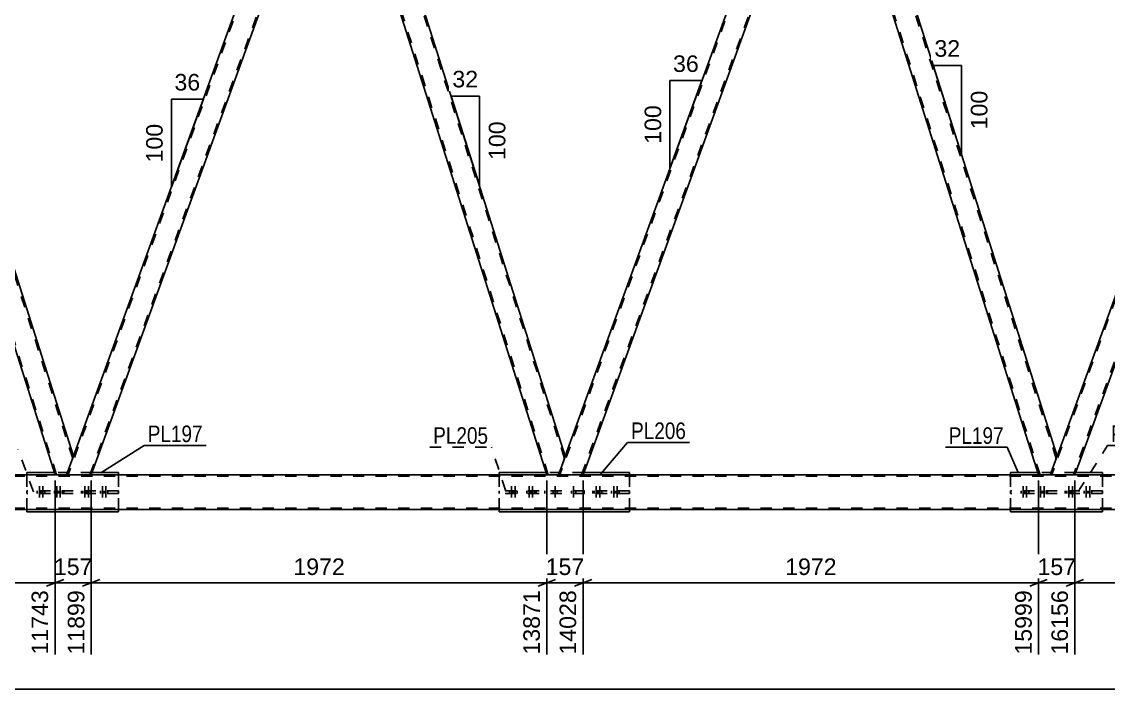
# Model space of a CAD drawing. Header units: millimetres. Extents: x -132 to 709, y -396 to 198.
# Drawn here: x 365 to 553.1, y -159.1 to -43.6 of the extents above; entities that cross this region are included whole.
import ezdxf

# ---------------------------------------------------------------- set-up
doc = ezdxf.new("R2010")
doc.units = ezdxf.units.MM
doc.linetypes.add('DXK_LINE_DOT2', pattern=[3.9198, 1.9599, -1.9599])
doc.styles.add('Arial', font='arial.ttf', dxfattribs={"height": 0.2})
doc.styles.add('Arial Narrow', font='ARIALN.TTF', dxfattribs={"height": 0.2})

# ---------------------------------------------------------------- blocks, each defined once
blk = doc.blocks.new('Part-203774460-4685 - 4555')
at = {"color": 7, "linetype": 'DXK_LINE_DOT2'}
for p, q in [((612.43, -122.24), (-67.33, -122.24)), ((612.43, -122), (-53.98, -122)), ((612.43, -127.76), (-67.33, -127.76))]:
    blk.add_line(p, q, dxfattribs=at)
at = {"color": 2, "linetype": 'Continuous'}
for p, q in [((608.43, -122), (-47.6, -122)), ((608.43, -128), (-67.33, -128))]:
    blk.add_line(p, q, dxfattribs=at)
blk = doc.blocks.new('Bolt-203774460-4718 - 4555')
at = {"color": 1, "linetype": 'DXK_LINE_DOT2'}
for p, q in [((464.43, -123.96), (464.43, -126.96)), ((465.03, -123.96), (465.03, -126.96)), ((467.45, -123.96), (467.45, -126.96)), ((468.05, -123.96), (468.05, -126.96)), ((464.07, -124.76), (464.07, -125.24)), ((464.67, -124.76), (464.67, -125.24)), ((464.79, -124.76), (464.79, -125.24)), ((465.39, -124.76), (465.39, -125.24)), ((467.09, -124.76), (467.09, -125.24)), ((467.69, -124.76), (467.69, -125.24)), ((467.81, -124.76), (467.81, -125.24)), ((468.41, -124.76), (468.41, -125.24))]:
    blk.add_line(p, q, dxfattribs=at)
blk = doc.blocks.new('Part-203774460-4723 - 4555')
at = {"color": 7, "linetype": 'DXK_LINE_DOT2'}
for p, q in [((470.21, -124.76), (447.61, -124.76)), ((447.61, -124.76), (447.61, -125.24)), ((470.21, -125.24), (447.61, -125.24)), ((454.02, -124.76), (454.02, -125.24)), ((455.51, -125.24), (455.51, -124.76)), ((462.31, -125.24), (462.31, -124.76)), ((463.81, -125.24), (463.81, -124.76)), ((470.21, -124.76), (470.21, -125.24))]:
    blk.add_line(p, q, dxfattribs=at)
blk = doc.blocks.new('Bolt-203774460-5107 - 4555')
at = {"color": 1, "linetype": 'DXK_LINE_DOT2'}
for p, q in [((375.92, -123.96), (375.92, -126.96)), ((376.53, -123.96), (376.53, -126.96)), ((378.94, -123.96), (378.94, -126.96)), ((379.54, -123.96), (379.54, -126.96)), ((375.56, -124.76), (375.56, -125.24)), ((376.17, -124.76), (376.17, -125.24)), ((376.28, -124.76), (376.28, -125.24)), ((376.89, -124.76), (376.89, -125.24)), ((378.58, -124.76), (378.58, -125.24)), ((379.18, -124.76), (379.18, -125.24)), ((379.3, -124.76), (379.3, -125.24)), ((379.9, -124.76), (379.9, -125.24))]:
    blk.add_line(p, q, dxfattribs=at)
blk = doc.blocks.new('Bolt-203774460-4724 - 4555')
at = {"color": 1, "linetype": 'DXK_LINE_DOT2'}
for p, q in [((546.24, -123.96), (546.24, -126.96)), ((546.86, -123.96), (546.86, -126.96)), ((549.25, -123.96), (549.25, -126.96)), ((549.87, -123.96), (549.87, -126.96)), ((545.88, -124.76), (545.88, -125.24)), ((546.5, -124.76), (546.5, -125.24)), ((546.6, -124.76), (546.6, -125.24)), ((547.22, -124.76), (547.22, -125.24)), ((548.89, -124.76), (548.89, -125.24)), ((549.51, -124.76), (549.51, -125.24)), ((549.61, -124.76), (549.61, -125.24)), ((550.23, -124.76), (550.23, -125.24))]:
    blk.add_line(p, q, dxfattribs=at)
blk = doc.blocks.new('Bolt-203774460-4725 - 4555')
at = {"color": 1, "linetype": 'DXK_LINE_DOT2'}
for p, q in [((449.77, -123.96), (449.77, -126.96)), ((450.38, -123.96), (450.38, -126.96)), ((452.79, -123.96), (452.79, -126.96)), ((453.39, -123.96), (453.39, -126.96)), ((449.41, -124.76), (449.41, -125.24)), ((450.02, -124.76), (450.02, -125.24)), ((450.13, -124.76), (450.13, -125.24)), ((450.74, -124.76), (450.74, -125.24)), ((452.43, -124.76), (452.43, -125.24)), ((453.03, -124.76), (453.03, -125.24)), ((453.15, -124.76), (453.15, -125.24)), ((453.75, -124.76), (453.75, -125.24))]:
    blk.add_line(p, q, dxfattribs=at)
blk = doc.blocks.new('Part-203774460-4730 - 4555')
at = {"color": 2, "linetype": 'Continuous'}
for p, q in [((536.16, -122), (536.16, -121.6)), ((536.16, -121.6), (540.88, -121.6)), ((552.04, -121.6), (547.42, -121.6)), ((552.04, -122), (552.04, -121.6)), ((536.16, -128.4), (536.16, -128)), ((552.04, -128.4), (536.16, -128.4)), ((552.04, -128.4), (552.04, -128))]:
    blk.add_line(p, q, dxfattribs=at)
at = {"color": 7, "linetype": 'DXK_LINE_DOT2'}
for p, q in [((536.16, -128), (536.16, -122)), ((547.42, -121.6), (540.88, -121.6)), ((552.04, -128), (552.04, -122))]:
    blk.add_line(p, q, dxfattribs=at)
blk = doc.blocks.new('Part-203774460-4735 - 4555')
at = {"color": 7, "linetype": 'DXK_LINE_DOT2'}
for p, q in [((552.04, -124.76), (536.16, -124.76)), ((536.16, -124.76), (536.16, -125.24)), ((552.04, -125.24), (536.16, -125.24)), ((542.57, -124.76), (542.57, -125.24)), ((545.61, -125.24), (545.61, -124.76)), ((552.04, -124.76), (552.04, -125.24))]:
    blk.add_line(p, q, dxfattribs=at)
blk = doc.blocks.new('Bolt-203774460-4736 - 4555')
at = {"color": 1, "linetype": 'DXK_LINE_DOT2'}
for p, q in [((368.02, -123.96), (368.02, -126.96)), ((368.62, -123.96), (368.62, -126.96)), ((371.03, -123.96), (371.03, -126.96)), ((371.63, -123.96), (371.63, -126.96)), ((367.66, -124.76), (367.66, -125.24)), ((368.26, -124.76), (368.26, -125.24)), ((368.38, -124.76), (368.38, -125.24)), ((368.98, -124.76), (368.98, -125.24)), ((370.67, -124.76), (370.67, -125.24)), ((371.27, -124.76), (371.27, -125.24)), ((371.39, -124.76), (371.39, -125.24)), ((371.99, -124.76), (371.99, -125.24))]:
    blk.add_line(p, q, dxfattribs=at)
blk = doc.blocks.new('Part-203774460-4741 - 4555')
at = {"color": 7, "linetype": 'DXK_LINE_DOT2'}
for p, q in [((381.71, -124.76), (365.85, -124.76)), ((365.85, -124.76), (365.85, -125.24)), ((381.71, -125.24), (365.85, -125.24)), ((372.26, -124.76), (372.26, -125.24)), ((375.3, -125.24), (375.3, -124.76)), ((381.71, -124.76), (381.71, -125.24))]:
    blk.add_line(p, q, dxfattribs=at)
blk = doc.blocks.new('Part-203774460-4872 - 4555')
at = {"color": 2, "linetype": 'Continuous'}
for p, q in [((365.85, -122), (365.85, -121.6)), ((365.85, -121.6), (370.61, -121.6)), ((381.71, -121.6), (377.16, -121.6)), ((381.71, -122), (381.71, -121.6)), ((365.85, -128.4), (365.85, -128)), ((381.71, -128.4), (365.85, -128.4)), ((381.71, -128.4), (381.71, -128))]:
    blk.add_line(p, q, dxfattribs=at)
at = {"color": 7, "linetype": 'DXK_LINE_DOT2'}
for p, q in [((365.85, -128), (365.85, -122)), ((377.16, -121.6), (370.61, -121.6)), ((381.71, -128), (381.71, -122))]:
    blk.add_line(p, q, dxfattribs=at)
blk = doc.blocks.new('Part-203774460-4880 - 4555')
at = {"color": 2, "linetype": 'Continuous'}
for p, q in [((447.61, -122), (447.61, -121.6)), ((447.61, -121.6), (455.75, -121.6)), ((470.21, -121.6), (462.29, -121.6)), ((470.21, -122), (470.21, -121.6)), ((447.61, -128.4), (447.61, -128)), ((470.21, -128.4), (447.61, -128.4)), ((470.21, -128.4), (470.21, -128))]:
    blk.add_line(p, q, dxfattribs=at)
at = {"color": 7, "linetype": 'DXK_LINE_DOT2'}
for p, q in [((447.61, -128), (447.61, -122)), ((462.29, -121.6), (455.75, -121.6)), ((470.21, -128), (470.21, -122))]:
    blk.add_line(p, q, dxfattribs=at)
blk = doc.blocks.new('Part-203774460-4935 - 4555')
at = {"color": 2, "linetype": 'Continuous'}
for p, q in [((335.19, -3), (334.02, -6.21)), ((373.92, -118.79), (337.2, -3)), ((334.02, -6.21), (370.74, -122)), ((373.65, -119.53), (372.75, -122)), ((373.92, -118.79), (373.65, -119.53))]:
    blk.add_line(p, q, dxfattribs=at)
at = {"color": 7, "linetype": 'DXK_LINE_DOT2'}
for p, q in [((337.2, -3), (335.19, -3)), ((373.79, -119.16), (336.95, -3)), ((370.99, -122), (334.16, -5.84)), ((373.9, -118.85), (373.65, -119.53)), ((372.75, -122), (370.74, -122))]:
    blk.add_line(p, q, dxfattribs=at)
blk = doc.blocks.new('Part-203774460-4940 - 4555')
at = {"color": 2, "linetype": 'Continuous'}
for p, q in [((420.32, -3), (419.16, -6.21)), ((459.05, -118.79), (422.34, -3)), ((419.16, -6.21), (455.87, -122)), ((457.89, -122), (458.79, -119.53)), ((458.98, -119.01), (458.79, -119.53)), ((459.05, -118.79), (458.98, -119.01))]:
    blk.add_line(p, q, dxfattribs=at)
at = {"color": 7, "linetype": 'DXK_LINE_DOT2'}
for p, q in [((422.34, -3), (420.32, -3)), ((458.92, -119.16), (422.08, -3)), ((456.13, -122), (419.29, -5.84)), ((458.89, -119.25), (458.79, -119.53)), ((458.98, -119.01), (458.92, -119.16)), ((457.89, -122), (455.87, -122))]:
    blk.add_line(p, q, dxfattribs=at)
blk = doc.blocks.new('Part-203774460-4970 - 4555')
at = {"color": 7, "linetype": 'DXK_LINE_DOT2'}
for p, q in [((416.32, -3), (373.01, -122)), ((376.76, -122), (420.07, -3)), ((416.07, -3), (420.32, -3)), ((420.32, -3), (419.16, -6.21)), ((373.92, -118.79), (372.75, -122)), ((377.01, -122), (372.75, -122))]:
    blk.add_line(p, q, dxfattribs=at)
at = {"color": 2, "linetype": 'Continuous'}
for p, q in [((373.92, -118.79), (416.07, -3)), ((419.16, -6.21), (377.01, -122))]:
    blk.add_line(p, q, dxfattribs=at)
blk = doc.blocks.new('Part-203774460-4975 - 4555')
at = {"color": 7, "linetype": 'DXK_LINE_DOT2'}
for p, q in [((501.46, -3), (458.14, -122)), ((461.89, -122), (505.2, -3)), ((501.2, -3), (505.46, -3)), ((505.46, -3), (504.29, -6.21)), ((459.05, -118.79), (457.89, -122)), ((462.14, -122), (457.89, -122))]:
    blk.add_line(p, q, dxfattribs=at)
at = {"color": 2, "linetype": 'Continuous'}
for p, q in [((459.05, -118.79), (501.2, -3)), ((504.29, -6.21), (462.14, -122))]:
    blk.add_line(p, q, dxfattribs=at)
blk = doc.blocks.new('Part-203774460-4980 - 4555')
at = {"color": 7, "linetype": 'DXK_LINE_DOT2'}
for p, q in [((586.59, -3), (543.28, -122)), ((590.34, -3), (547.02, -122)), ((586.33, -3), (590.59, -3)), ((544.19, -118.79), (543.02, -122)), ((547.28, -122), (543.02, -122))]:
    blk.add_line(p, q, dxfattribs=at)
at = {"color": 2, "linetype": 'Continuous'}
for p, q in [((544.19, -118.79), (586.33, -3)), ((590.59, -3), (547.28, -122))]:
    blk.add_line(p, q, dxfattribs=at)
blk = doc.blocks.new('Part-203774460-4985 - 4555')
at = {"color": 2, "linetype": 'Continuous'}
for p, q in [((505.46, -3), (504.29, -6.21)), ((544.19, -118.79), (507.47, -3)), ((504.29, -6.21), (541.01, -122)), ((543.02, -122), (543.92, -119.53)), ((544.11, -119.01), (543.92, -119.53)), ((544.19, -118.79), (544.11, -119.01))]:
    blk.add_line(p, q, dxfattribs=at)
at = {"color": 7, "linetype": 'DXK_LINE_DOT2'}
for p, q in [((507.47, -3), (505.46, -3)), ((544.05, -119.16), (507.22, -3)), ((541.26, -122), (504.42, -5.84)), ((544.02, -119.25), (543.92, -119.53)), ((544.11, -119.01), (544.05, -119.16)), ((543.02, -122), (541.01, -122))]:
    blk.add_line(p, q, dxfattribs=at)
blk = doc.blocks.new('Bolt-203774460-5084 - 4555')
at = {"color": 1, "linetype": 'DXK_LINE_DOT2'}
for p, q in [((457.31, -123.96), (457.31, -126.96)), ((457.31, -123.96), (457.31, -126.96)), ((460.51, -123.96), (460.51, -126.96)), ((460.51, -123.96), (460.51, -126.96)), ((456.95, -124.76), (456.95, -125.24)), ((456.95, -124.76), (456.95, -125.24)), ((457.67, -124.76), (457.67, -125.24)), ((457.67, -124.76), (457.67, -125.24)), ((460.15, -124.76), (460.15, -125.24)), ((460.15, -124.76), (460.15, -125.24)), ((460.87, -124.76), (460.87, -125.24)), ((460.87, -124.76), (460.87, -125.24))]:
    blk.add_line(p, q, dxfattribs=at)
blk = doc.blocks.new('Bolt-203774460-5106 - 4555')
at = {"color": 1, "linetype": 'DXK_LINE_DOT2'}
for p, q in [((538.33, -123.96), (538.33, -126.96)), ((538.93, -123.96), (538.93, -126.96)), ((541.34, -123.96), (541.34, -126.96)), ((541.95, -123.96), (541.95, -126.96)), ((537.97, -124.76), (537.97, -125.24)), ((538.57, -124.76), (538.57, -125.24)), ((538.69, -124.76), (538.69, -125.24)), ((539.29, -124.76), (539.29, -125.24)), ((540.98, -124.76), (540.98, -125.24)), ((541.59, -124.76), (541.59, -125.24)), ((541.7, -124.76), (541.7, -125.24)), ((542.31, -124.76), (542.31, -125.24))]:
    blk.add_line(p, q, dxfattribs=at)
blk = doc.blocks.new('StraightDimension-203774460-5236 - 4555')
at = {"color": 7, "linetype": 'Continuous'}
blk.add_line((-80.23, -159.11), (655.36, -159.11), dxfattribs=at)
blk = doc.blocks.new('AngleDimension-203774460-5716 - 4555')
at = {"color": 7, "linetype": 'Continuous'}
for p, q in [((390.87, -57.01), (396.41, -57.01)), ((390.87, -72.23), (396.41, -57.01)), ((390.87, -72.23), (390.87, -57.01)), ((391.25, -71.19), (396.41, -57.01))]:
    blk.add_line(p, q, dxfattribs=at)
at = {"color": 0}
for points in [[(396.46, -56.11), (396.46, -51.91), (390.81, -51.91), (390.81, -56.11)], [(389.97, -60.69), (385.77, -60.69), (385.77, -68.56), (389.97, -68.56)]]:
    blk.add_wipeout(points, dxfattribs=at)
at = {"color": 3, "style": 'Arial'}
blk.add_text('36', height=2.865, dxfattribs=at).set_placement((391.41, -55.51))
blk.add_text('100', height=2.865, rotation=90.0002, dxfattribs=at).set_placement((389.37, -67.96))
blk = doc.blocks.new('StraightDimension-203774460-6244 - 4555')
at = {"color": 7, "linetype": 'Continuous'}
for p, q in [((462.14, -123), (462.14, -153.11)), ((541.01, -123), (541.01, -153.11)), ((463.64, -140.09), (460.64, -141.29)), ((462.14, -140.69), (541.01, -140.69)), ((539.51, -141.29), (542.51, -140.09))]:
    blk.add_line(p, q, dxfattribs=at)
at = {"color": 0}
blk.add_wipeout([(506.62, -139.94), (506.62, -135.74), (496.53, -135.74), (496.53, -139.94)], dxfattribs=at)
at = {"color": 0, "linetype": 'Continuous'}
blk.add_wipeout([(540.41, -141.39), (536.21, -141.39), (536.21, -153.71), (540.41, -153.71)], dxfattribs=at)
at = {"color": 3, "style": 'Arial'}
blk.add_text('1972', height=2.865, dxfattribs=at).set_placement((497.13, -139.34))
at = {"color": 3, "linetype": 'Continuous', "style": 'Arial'}
blk.add_text('15999', height=2.865, rotation=90.0002, dxfattribs=at).set_placement((539.81, -153.11))
blk = doc.blocks.new('StraightDimension-203774460-6220 - 4555')
at = {"color": 7, "linetype": 'Continuous'}
for p, q in [((370.74, -123), (370.74, -153.11)), ((377.01, -123), (377.01, -153.11)), ((369.24, -141.29), (372.24, -140.09)), ((370.74, -140.69), (377.01, -140.69)), ((378.51, -140.09), (375.51, -141.29))]:
    blk.add_line(p, q, dxfattribs=at)
at = {"color": 0}
blk.add_wipeout([(377.81, -139.94), (377.81, -135.74), (369.94, -135.74), (369.94, -139.94)], dxfattribs=at)
at = {"color": 0, "linetype": 'Continuous'}
blk.add_wipeout([(376.41, -141.39), (372.21, -141.39), (372.21, -153.71), (376.41, -153.71)], dxfattribs=at)
at = {"color": 3, "style": 'Arial'}
blk.add_text('157', height=2.865, dxfattribs=at).set_placement((370.54, -139.34))
at = {"color": 3, "linetype": 'Continuous', "style": 'Arial'}
blk.add_text('11899', height=2.865, rotation=90.0002, dxfattribs=at).set_placement((375.81, -153.11))
blk = doc.blocks.new('AngleDimension-203774460-5276 - 4555')
at = {"color": 7, "linetype": 'Continuous'}
for p, q in [((442.8, -67.52), (439.29, -56.47)), ((444.19, -56.47), (439.29, -56.47)), ((444.19, -71.91), (439.29, -56.47)), ((444.19, -71.91), (444.19, -56.47))]:
    blk.add_line(p, q, dxfattribs=at)
at = {"color": 0}
for points in [[(444.56, -55.57), (444.56, -51.37), (438.92, -51.37), (438.92, -55.57)], [(449.29, -60.26), (445.09, -60.26), (445.09, -68.13), (449.29, -68.13)]]:
    blk.add_wipeout(points, dxfattribs=at)
at = {"color": 3, "style": 'Arial'}
blk.add_text('32', height=2.865, dxfattribs=at).set_placement((439.52, -54.97))
blk.add_text('100', height=2.865, rotation=90.0002, dxfattribs=at).set_placement((448.69, -67.53))
blk = doc.blocks.new('StraightDimension-203774460-6292 - 4555')
at = {"color": 7, "linetype": 'Continuous'}
for p, q in [((377.01, -123), (377.01, -153.11)), ((455.87, -123), (455.87, -153.11)), ((378.51, -140.09), (375.51, -141.29)), ((377.01, -140.69), (455.87, -140.69)), ((454.37, -141.29), (457.37, -140.09))]:
    blk.add_line(p, q, dxfattribs=at)
at = {"color": 0}
blk.add_wipeout([(421.49, -139.94), (421.49, -135.74), (411.4, -135.74), (411.4, -139.94)], dxfattribs=at)
at = {"color": 0, "linetype": 'Continuous'}
blk.add_wipeout([(455.27, -141.39), (451.07, -141.39), (451.07, -153.71), (455.27, -153.71)], dxfattribs=at)
at = {"color": 3, "style": 'Arial'}
blk.add_text('1972', height=2.865, dxfattribs=at).set_placement((412, -139.34))
at = {"color": 3, "linetype": 'Continuous', "style": 'Arial'}
blk.add_text('13871', height=2.865, rotation=90.0002, dxfattribs=at).set_placement((454.67, -153.11))
blk = doc.blocks.new('AngleDimension-203774460-6579 - 4555')
at = {"color": 7, "linetype": 'Continuous'}
for p, q in [((525.51, -59.88), (522.75, -51.17)), ((527.64, -51.17), (522.75, -51.17)), ((527.64, -66.61), (522.75, -51.17)), ((527.64, -66.61), (527.64, -51.17))]:
    blk.add_line(p, q, dxfattribs=at)
at = {"color": 0}
for points in [[(528.02, -50.27), (528.02, -46.07), (522.37, -46.07), (522.37, -50.27)], [(532.74, -54.96), (528.54, -54.96), (528.54, -62.83), (532.74, -62.83)]]:
    blk.add_wipeout(points, dxfattribs=at)
at = {"color": 3, "style": 'Arial'}
blk.add_text('32', height=2.865, dxfattribs=at).set_placement((522.97, -49.67))
blk.add_text('100', height=2.865, rotation=90.0002, dxfattribs=at).set_placement((532.14, -62.23))
blk = doc.blocks.new('StraightDimension-203774460-6268 - 4555')
at = {"color": 7, "linetype": 'Continuous'}
for p, q in [((541.01, -123), (541.01, -153.11)), ((547.28, -123), (547.28, -153.11)), ((539.51, -141.29), (542.51, -140.09)), ((541.01, -140.69), (547.28, -140.69)), ((548.78, -140.09), (545.78, -141.29))]:
    blk.add_line(p, q, dxfattribs=at)
at = {"color": 0}
blk.add_wipeout([(548.08, -139.94), (548.08, -135.74), (540.21, -135.74), (540.21, -139.94)], dxfattribs=at)
at = {"color": 0, "linetype": 'Continuous'}
blk.add_wipeout([(546.68, -141.39), (542.48, -141.39), (542.48, -153.71), (546.68, -153.71)], dxfattribs=at)
at = {"color": 3, "style": 'Arial'}
blk.add_text('157', height=2.865, dxfattribs=at).set_placement((540.81, -139.34))
at = {"color": 3, "linetype": 'Continuous', "style": 'Arial'}
blk.add_text('16156', height=2.865, rotation=90.0002, dxfattribs=at).set_placement((546.08, -153.11))
blk = doc.blocks.new('StraightDimension-203774460-6364 - 4555')
at = {"color": 7, "linetype": 'Continuous'}
for p, q in [((291.88, -123), (291.88, -150.89)), ((370.74, -123), (370.74, -153.11)), ((293.38, -140.09), (290.38, -141.29)), ((291.88, -140.69), (370.74, -140.69)), ((369.24, -141.29), (372.24, -140.09))]:
    blk.add_line(p, q, dxfattribs=at)
at = {"color": 0}
blk.add_wipeout([(336.36, -139.94), (336.36, -135.74), (326.26, -135.74), (326.26, -139.94)], dxfattribs=at)
at = {"color": 0, "linetype": 'Continuous'}
blk.add_wipeout([(370.14, -141.39), (365.94, -141.39), (365.94, -153.71), (370.14, -153.71)], dxfattribs=at)
at = {"color": 3, "style": 'Arial'}
blk.add_text('1972', height=2.865, dxfattribs=at).set_placement((326.86, -139.34))
at = {"color": 3, "linetype": 'Continuous', "style": 'Arial'}
blk.add_text('11743', height=2.865, rotation=90.0002, dxfattribs=at).set_placement((369.54, -153.11))
blk = doc.blocks.new('StraightDimension-203774460-6388 - 4555')
at = {"color": 7, "linetype": 'Continuous'}
for p, q in [((455.87, -123), (455.87, -153.11)), ((462.14, -123), (462.14, -153.11)), ((454.37, -141.29), (457.37, -140.09)), ((455.87, -140.69), (462.14, -140.69)), ((463.64, -140.09), (460.64, -141.29))]:
    blk.add_line(p, q, dxfattribs=at)
at = {"color": 0}
blk.add_wipeout([(462.95, -139.94), (462.95, -135.74), (455.07, -135.74), (455.07, -139.94)], dxfattribs=at)
at = {"color": 0, "linetype": 'Continuous'}
blk.add_wipeout([(461.54, -141.39), (457.34, -141.39), (457.34, -153.71), (461.54, -153.71)], dxfattribs=at)
at = {"color": 3, "style": 'Arial'}
blk.add_text('157', height=2.865, dxfattribs=at).set_placement((455.67, -139.34))
at = {"color": 3, "linetype": 'Continuous', "style": 'Arial'}
blk.add_text('14028', height=2.865, rotation=90.0002, dxfattribs=at).set_placement((460.94, -153.11))
blk = doc.blocks.new('StraightDimension-203774460-6412 - 4555')
at = {"color": 7, "linetype": 'Continuous'}
for p, q in [((547.28, -123), (547.28, -153.11)), ((612.43, -129), (612.43, -153.11)), ((548.78, -140.09), (545.78, -141.29)), ((547.28, -140.69), (612.43, -140.69)), ((610.93, -141.29), (613.93, -140.09))]:
    blk.add_line(p, q, dxfattribs=at)
at = {"color": 0}
blk.add_wipeout([(584.9, -139.94), (584.9, -135.74), (574.81, -135.74), (574.81, -139.94)], dxfattribs=at)
at = {"color": 0, "linetype": 'Continuous'}
blk.add_wipeout([(611.83, -141.39), (607.63, -141.39), (607.63, -153.71), (611.83, -153.71)], dxfattribs=at)
at = {"color": 3, "style": 'Arial'}
blk.add_text('1629', height=2.865, dxfattribs=at).set_placement((575.41, -139.34))
at = {"color": 3, "linetype": 'Continuous', "style": 'Arial'}
blk.add_text('17785', height=2.865, rotation=90.0002, dxfattribs=at).set_placement((611.23, -153.11))
blk = doc.blocks.new('AngleDimension-203774460-6551 - 4555')
at = {"color": 7, "linetype": 'Continuous'}
for p, q in [((477.17, -53.8), (482.71, -53.8)), ((477.17, -69.02), (482.71, -53.8)), ((477.17, -69.02), (477.17, -53.8)), ((478.37, -65.72), (482.71, -53.8))]:
    blk.add_line(p, q, dxfattribs=at)
at = {"color": 0}
for points in [[(482.77, -52.9), (482.77, -48.7), (477.12, -48.7), (477.12, -52.9)], [(476.27, -57.47), (472.07, -57.47), (472.07, -65.34), (476.27, -65.34)]]:
    blk.add_wipeout(points, dxfattribs=at)
at = {"color": 3, "style": 'Arial'}
blk.add_text('36', height=2.865, dxfattribs=at).set_placement((477.72, -52.3))
blk.add_text('100', height=2.865, rotation=90.0002, dxfattribs=at).set_placement((475.67, -64.74))
blk = doc.blocks.new('Mark-203774460-4719 - 4555')
at = {"color": 0}
blk.add_wipeout([(445.71, -116.63), (445.71, -113.63), (436.21, -113.63), (436.21, -116.63)], dxfattribs=at)
blk.add_wipeout([(445.71, -116.63), (445.71, -113.63), (436.21, -113.63), (436.21, -116.63)], dxfattribs=at)
at = {"color": 30, "linetype": 'DXK_LINE_DOT2'}
for p in [(435.61, -117.23), (448.76, -124.81)]:
    blk.add_line(p, (446.31, -117.23), dxfattribs=at)
at = {"color": 3, "style": 'Arial Narrow'}
blk.add_text('PL205', height=2.863, dxfattribs=at).set_placement((436.21, -116.63))
blk = doc.blocks.new('Mark-203774460-4726 - 4555')
at = {"color": 0}
blk.add_wipeout([(534.96, -116.65), (534.96, -113.65), (525.46, -113.65), (525.46, -116.65)], dxfattribs=at)
blk.add_wipeout([(534.96, -116.65), (534.96, -113.65), (525.46, -113.65), (525.46, -116.65)], dxfattribs=at)
at = {"color": 30, "linetype": 'Continuous'}
for p in [(524.86, -117.25), (537.47, -121.6)]:
    blk.add_line(p, (535.56, -117.25), dxfattribs=at)
at = {"color": 3, "style": 'Arial Narrow'}
blk.add_text('PL197', height=2.863, dxfattribs=at).set_placement((525.46, -116.65))
blk = doc.blocks.new('Mark-203774460-4731 - 4555')
at = {"color": 0}
blk.add_wipeout([(563.07, -116.33), (563.07, -113.33), (553.56, -113.33), (553.56, -116.33)], dxfattribs=at)
blk.add_wipeout([(563.07, -116.33), (563.07, -113.33), (553.56, -113.33), (553.56, -116.33)], dxfattribs=at)
at = {"color": 30, "linetype": 'DXK_LINE_DOT2'}
for p, q in [((547.85, -124.92), (552.96, -116.93)), ((552.96, -116.93), (563.67, -116.93))]:
    blk.add_line(p, q, dxfattribs=at)
at = {"color": 3, "style": 'Arial Narrow'}
blk.add_text('PL207', height=2.863, dxfattribs=at).set_placement((553.56, -116.33))
blk = doc.blocks.new('Mark-203774460-4737 - 4555')
at = {"color": 0}
blk.add_wipeout([(363.72, -116.96), (363.72, -113.96), (354.22, -113.96), (354.22, -116.96)], dxfattribs=at)
blk.add_wipeout([(363.72, -116.96), (363.72, -113.96), (354.22, -113.96), (354.22, -116.96)], dxfattribs=at)
at = {"color": 30, "linetype": 'DXK_LINE_DOT2'}
for p in [(353.62, -117.56), (367, -124.97)]:
    blk.add_line(p, (364.32, -117.56), dxfattribs=at)
at = {"color": 3, "style": 'Arial Narrow'}
blk.add_text('PL196', height=2.863, dxfattribs=at).set_placement((354.22, -116.96))
blk = doc.blocks.new('Mark-203774460-23452 - 4555')
at = {"color": 0}
blk.add_wipeout([(479.97, -115.81), (479.97, -112.81), (470.46, -112.81), (470.46, -115.81)], dxfattribs=at)
blk.add_wipeout([(479.97, -115.81), (479.97, -112.81), (470.46, -112.81), (470.46, -115.81)], dxfattribs=at)
at = {"color": 30, "linetype": 'Continuous'}
for p, q in [((465.25, -121.86), (469.86, -116.41)), ((469.86, -116.41), (480.57, -116.41))]:
    blk.add_line(p, q, dxfattribs=at)
at = {"color": 3, "style": 'Arial Narrow'}
blk.add_text('PL206', height=2.863, dxfattribs=at).set_placement((470.46, -115.81))
blk = doc.blocks.new('Mark-203774460-4868 - 4555')
at = {"color": 0}
blk.add_wipeout([(396.3, -116.34), (396.3, -113.34), (386.79, -113.34), (386.79, -116.34)], dxfattribs=at)
blk.add_wipeout([(396.3, -116.34), (396.3, -113.34), (386.79, -113.34), (386.79, -116.34)], dxfattribs=at)
at = {"color": 30, "linetype": 'Continuous'}
for p, q in [((378.67, -121.69), (386.19, -116.94)), ((386.19, -116.94), (396.9, -116.94))]:
    blk.add_line(p, q, dxfattribs=at)
at = {"color": 3, "style": 'Arial Narrow'}
blk.add_text('PL197', height=2.863, dxfattribs=at).set_placement((386.79, -116.34))

msp = doc.modelspace()

# ---------------------------------------------------------------- block references
for name in ['Part-203774460-4935 - 4555', 'Part-203774460-4970 - 4555', 'Part-203774460-4940 - 4555', 'Part-203774460-4975 - 4555', 'Part-203774460-4985 - 4555', 'Part-203774460-4980 - 4555', 'Part-203774460-4685 - 4555', 'Part-203774460-4872 - 4555', 'Part-203774460-4880 - 4555', 'Part-203774460-4730 - 4555', 'Bolt-203774460-4736 - 4555', 'Bolt-203774460-5107 - 4555', 'Bolt-203774460-4725 - 4555', 'Bolt-203774460-5084 - 4555', 'Bolt-203774460-4718 - 4555', 'Bolt-203774460-5106 - 4555', 'Bolt-203774460-4724 - 4555', 'Part-203774460-4741 - 4555', 'Part-203774460-4723 - 4555', 'Part-203774460-4735 - 4555']:
    msp.add_blockref(name, (0, 0))

# ---------------------------------------------------------------- next in the draw order: block references
msp.add_blockref('StraightDimension-203774460-5236 - 4555', (0, 0))

# ---------------------------------------------------------------- next in the draw order: block references
for name in ['AngleDimension-203774460-6579 - 4555', 'AngleDimension-203774460-6551 - 4555', 'AngleDimension-203774460-5716 - 4555', 'AngleDimension-203774460-5276 - 4555', 'Mark-203774460-23452 - 4555', 'Mark-203774460-4868 - 4555', 'Mark-203774460-4726 - 4555', 'StraightDimension-203774460-6220 - 4555', 'StraightDimension-203774460-6244 - 4555']:
    msp.add_blockref(name, (0, 0))

# ---------------------------------------------------------------- next in the draw order: block references
for name in ['StraightDimension-203774460-6364 - 4555', 'StraightDimension-203774460-6292 - 4555', 'StraightDimension-203774460-6268 - 4555']:
    msp.add_blockref(name, (0, 0))

# ---------------------------------------------------------------- next in the draw order: block references
for name in ['Mark-203774460-4737 - 4555', 'Mark-203774460-4719 - 4555', 'StraightDimension-203774460-6388 - 4555', 'StraightDimension-203774460-6412 - 4555']:
    msp.add_blockref(name, (0, 0))

# ---------------------------------------------------------------- next in the draw order: block references
msp.add_blockref('Mark-203774460-4731 - 4555', (0, 0))

doc.saveas('drawing.dxf')
